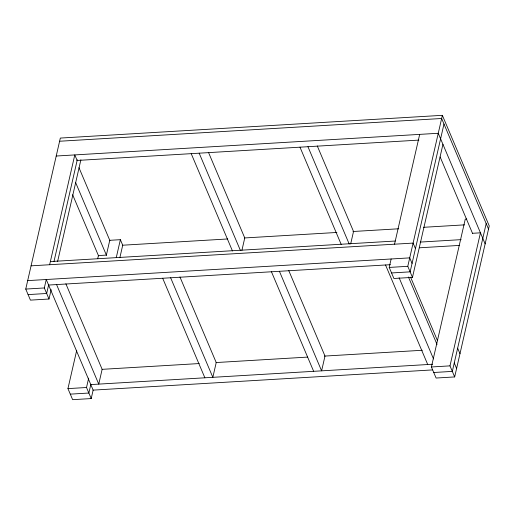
<?xml version="1.0" encoding="UTF-8"?>
<svg xmlns="http://www.w3.org/2000/svg" width="515" height="515" viewBox="0 0 515 515"><rect width="100%" height="100%" fill="white"/><g stroke="black" fill="none" stroke-linecap="round" stroke-linejoin="round"><path stroke-width="0.77" d="M51.159 289.636L49.009 299.022L30.437 300.129L25.75 289.063L60.332 138.072L442.366 115.328L489.25 225.937L454.668 376.929L436.096 378.036L431.409 366.97L465.264 219.145L466.783 219.055M49.009 299.022L44.322 287.962L46.253 279.51L93.138 390.119L91.207 398.571L72.634 399.672L67.948 388.613L76.729 350.264M49.64 264.729L74.791 154.918L77.134 160.448M48.635 284.885L46.665 293.492L28.093 294.599M53.959 261.633L77.295 159.747M57.609 261.478L80.894 159.798M97.702 258.704L98.416 255.569L106.373 255.099L109.759 240.312L120.375 239.681L122.718 245.211L119.853 257.725M91.207 398.571L86.514 387.505L88.664 378.119M116.255 257.674L120.375 239.681M90.833 384.435L88.863 393.035L70.291 394.142M65.881 283.797L102.137 369.332L98.751 384.119L56.56 284.57M241.902 250.393L244.754 237.949L208.498 152.408M350.676 243.917L353.528 231.467L317.272 145.932M442.945 144.335L412.47 277.379L393.904 278.486L389.211 267.427L391.149 258.974M394.535 244.194L419.686 134.383M412.47 277.379L407.783 266.319L442.366 115.328M443.988 124.025L410.127 271.849L391.555 272.956M454.668 376.929L449.981 365.869L480.45 232.825L472.493 233.295M486.179 223.574L452.325 371.399L433.752 372.5M59.605 141.239L441.638 118.495L488.523 229.104M56.219 156.026L438.252 133.276L485.136 243.885M77.025 160.455L418.927 140.099M122.609 245.217L227.746 238.96M244.599 237.956L336.9 232.458M352.949 231.505L398.7 228.782M423.581 227.302L464.511 224.862M50.367 261.562L395.256 241.026M420.195 242.082L461.125 239.642M31.067 265.837L413.107 243.086L415.451 248.616M419.326 247.805L459.457 245.417M27.688 280.617L409.721 257.873L412.064 263.403M48.487 285.053L390.396 264.691M25.75 289.063L44.322 287.962M389.211 267.427L407.783 266.319M102.092 369.339L199.208 363.558M216.062 362.554L307.558 357.101M324.411 356.097L422.332 350.271M90.685 384.596L432.587 364.24M67.948 388.613L86.514 387.505M431.409 366.97L449.981 365.869M93.028 390.125L432.523 369.912M440.145 156.978L472.648 233.668M457.642 348.166L459.985 353.696M454.256 362.946L456.605 368.483M410.577 277.16L437.454 340.576M408.44 277.006L437.042 344.477M399.119 277.778L433.501 358.891M385.535 264.98L427.727 364.53M307.951 146.704L349.209 244.039M299.988 147.181L341.245 244.516M288.735 270.53L324.991 356.065L321.605 370.845L279.413 271.302M271.45 271.772L313.648 371.321M199.176 153.18L240.434 250.515M191.213 153.657L232.471 250.992M179.96 277.006L216.223 362.541L212.837 377.328L170.639 277.778M162.682 278.248L204.873 377.798M78.975 167.684L109.92 240.685M75.589 182.465L106.534 255.466M72.628 194.734L98.571 255.942"/></g></svg>
